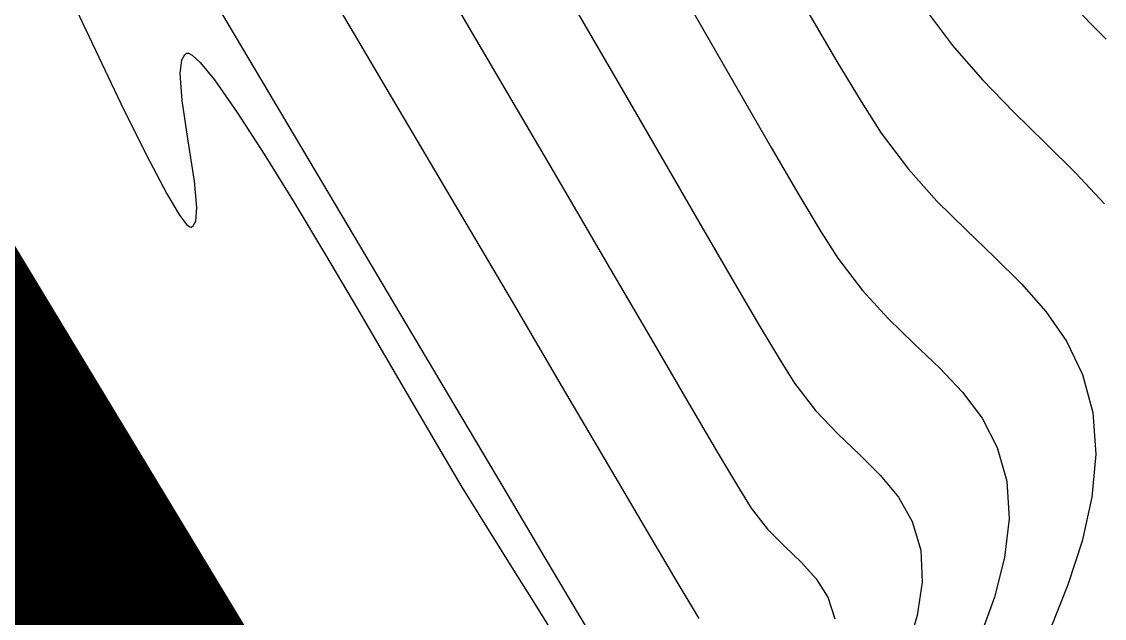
# Model space of a CAD drawing. Header units: feet. Extents: x 26064 to 27719, y 16802 to 28989.
# Drawn here: x 27624.75 to 27651.21, y 17730.34 to 17744.94 of the extents above; entities that cross this region are included whole.
import ezdxf

# ---------------------------------------------------------------- set-up
doc = ezdxf.new("R2010")
doc.units = ezdxf.units.FT
doc.header["$LTSCALE"] = 50
doc.header["$MEASUREMENT"] = 0
doc.linetypes.add('HIDDEN', pattern=[0.375, 0.25, -0.125])
doc.linetypes.add('HIDN25', pattern=[0.0938, 0.0625, -0.0313])
for name, color, linetype in [('CONT-MJR', 160, 'HIDDEN'), ('CONT-MNR', 55, 'HIDN25'), ('WATER', 5, 'Continuous')]:
    doc.layers.add(name, color=color, linetype=linetype)

msp = doc.modelspace()

# ---------------------------------------------------------------- linework, layer by layer
at = {"layer": 'CONT-MJR', "color": 7}
for p, q in [((27638.28649, 17745.24169, 630), (27639.35798, 17743.39147, 630)), ((27642.11111, 17738.64037, 630), (27642.79013, 17737.48257, 630)), ((27643.30736, 17736.61741, 630), (27643.63732, 17736.09269, 630)), ((27643.63732, 17736.09269, 630), (27644.15088, 17735.4276, 630)), ((27644.69371, 17734.85659, 630), (27645.23367, 17734.3397, 630)), ((27645.23367, 17734.3397, 630), (27645.73861, 17733.83696, 630)), ((27646.75975, 17731.22755, 630), (27646.63772, 17730.41308, 630))]:
    msp.add_line(p, q, dxfattribs=at)
at = {"layer": 'CONT-MJR', "color": 7, "extrusion": (0.865621, 0.500701, 0)}
msp.add_line((27639.35798, 17743.39147, 630), (27640.36956, 17741.64263, 630), dxfattribs=at)
at = {"layer": 'CONT-MJR', "color": 7, "extrusion": (0.865404, 0.501074, 0)}
msp.add_line((27640.36956, 17741.64263, 630), (27641.29576, 17740.04299, 630), dxfattribs=at)
at = {"layer": 'CONT-MJR', "color": 7, "extrusion": (0.864542, 0.50256, 0)}
msp.add_line((27641.29576, 17740.04299, 630), (27642.11111, 17738.64037, 630), dxfattribs=at)
at = {"layer": 'CONT-MJR', "color": 7, "extrusion": (0.85831, 0.513131, 0)}
msp.add_line((27642.79013, 17737.48257, 630), (27643.30736, 17736.61741, 630), dxfattribs=at)
at = {"layer": 'CONT-MJR', "color": 7, "extrusion": (0.724764, 0.688997, 0)}
msp.add_line((27644.15088, 17735.4276, 630), (27644.69371, 17734.85659, 630), dxfattribs=at)
at = {"layer": 'CONT-MJR', "color": 7, "extrusion": (0.770138, 0.637877, 0)}
msp.add_line((27645.73861, 17733.83696, 630), (27646.17639, 17733.3084, 630), dxfattribs=at)
at = {"layer": 'CONT-MJR', "color": 7, "extrusion": (0.86896, 0.494882, 0)}
msp.add_line((27646.17639, 17733.3084, 630), (27646.51488, 17732.71407, 630), dxfattribs=at)
at = {"layer": 'CONT-MJR', "color": 7, "extrusion": (0.958945, 0.283592, 0)}
msp.add_line((27646.51488, 17732.71407, 630), (27646.72191, 17732.01398, 630), dxfattribs=at)
at = {"layer": 'CONT-MJR', "color": 7, "extrusion": (0.998845, 0.048058, 0)}
msp.add_line((27646.72191, 17732.01398, 630), (27646.75975, 17731.22755, 630), dxfattribs=at)
at = {"layer": 'CONT-MJR', "color": 7, "extrusion": (0.959043, -0.283261, 0)}
msp.add_line((27646.63772, 17730.41308, 630), (27646.39429, 17729.58891, 630), dxfattribs=at)
at = {"layer": 'CONT-MNR', "color": 7}
for p, q in [((27640.50627, 17746.32211, 631), (27641.43187, 17744.70466, 631)), ((27635.26434, 17745.50685, 629), (27636.55966, 17743.29437, 629)), ((27629.63378, 17745.14253, 627), (27631.10186, 17742.67105, 627)), ((27641.43187, 17744.70466, 631), (27642.29307, 17743.20189, 631)), ((27647.49545, 17744.35332, 633), (27648.23029, 17743.51216, 633)), ((27628.62244, 17743.6639, 626), (27628.66061, 17744.00278, 626)), ((27628.82357, 17744.16341, 626), (27628.91886, 17744.1185, 626)), ((27629.11474, 17743.93863, 626), (27629.46412, 17743.51017, 626)), ((27644.66947, 17743.96002, 632), (27645.26194, 17742.97952, 632)), ((27628.67156, 17743.01063, 626), (27628.62244, 17743.6639, 626)), ((27648.23029, 17743.51216, 633), (27648.99459, 17742.7242, 633)), ((27642.29307, 17743.20189, 631), (27643.07001, 17741.85445, 631)), ((27645.26194, 17742.97952, 632), (27645.75616, 17742.20902, 632)), ((27630.01985, 17742.71722, 626), (27630.67833, 17741.69763, 626)), ((27628.97476, 17741.03534, 626), (27628.82117, 17742.02119, 626)), ((27643.07001, 17741.85445, 631), (27643.74283, 17740.70302, 631)), ((27649.7628, 17741.9699, 633), (27650.50938, 17741.22975, 633)), ((27650.50938, 17741.22975, 633), (27651.2088, 17740.48421, 633)), ((27635.36604, 17740.41014, 628), (27636.709, 17738.1291, 628)), ((27628.93961, 17739.93892, 626), (27629.00461, 17740.06027, 626)), ((27632.56895, 17740.19985, 627), (27633.99183, 17737.80225, 627)), ((27644.2917, 17739.78827, 631), (27644.69674, 17739.15086, 631)), ((27644.69674, 17739.15086, 631), (27645.29478, 17738.36446, 631)), ((27648.52819, 17739.17893, 632), (27649.18678, 17738.52476, 632)), ((27645.29478, 17738.36446, 631), (27645.92692, 17737.67953, 631)), ((27649.78092, 17737.84893, 632), (27650.2853, 17737.11994, 632)), ((27640.07315, 17737.27312, 629), (27641.00312, 17735.68143, 629)), ((27650.2853, 17737.11994, 632), (27650.67457, 17736.30628, 632)), ((27637.96113, 17736.00079, 628), (27639.08412, 17734.09169, 628)), ((27635.32725, 17735.55154, 627), (27636.53198, 17733.52101, 627)), ((27648.22029, 17735.23822, 631), (27648.59084, 17734.52343, 631)), ((27650.9234, 17735.37646, 632), (27650.99811, 17734.35696, 632)), ((27639.08412, 17734.09169, 628), (27640.03965, 17732.46824, 628)), ((27648.82266, 17733.69522, 631), (27648.87969, 17732.77735, 631)), ((27636.53198, 17733.52101, 627), (27637.56279, 17731.78397, 627)), ((27642.5779, 17733.03453, 629), (27642.97725, 17732.52731, 629)), ((27648.87969, 17732.77735, 631), (27648.76807, 17731.82841, 631)), ((27640.03965, 17732.46824, 628), (27640.78943, 17731.1969, 628)), ((27643.39815, 17732.09891, 629), (27643.80681, 17731.7073, 629)), ((27648.76807, 17731.82841, 631), (27648.52229, 17730.86484, 631)), ((27637.56279, 17731.78397, 627), (27638.37643, 17730.41371, 627)), ((27644.16941, 17731.31042, 629), (27644.45213, 17730.86625, 629))]:
    msp.add_line(p, q, dxfattribs=at)
at = {"layer": 'CONT-MNR', "color": 7, "extrusion": (0.905075, 0.425252, 0)}
msp.add_line((27625.70411, 17746.04164, 626), (27626.47049, 17744.41052, 626), dxfattribs=at)
at = {"layer": 'CONT-MNR', "color": 7, "extrusion": (0.710475, 0.703722, 0)}
msp.add_line((27650.34649, 17745.4229, 634), (27651.25017, 17744.51054, 634), dxfattribs=at)
at = {"layer": 'CONT-MNR', "color": 7, "extrusion": (0.861067, 0.508491, 0)}
msp.add_line((27632.56084, 17745.16465, 628), (27633.97055, 17742.77748, 628), dxfattribs=at)
at = {"layer": 'CONT-MNR', "color": 7, "extrusion": (0.863269, 0.504744, 0)}
msp.add_line((27643.9929, 17745.11716, 632), (27644.66947, 17743.96002, 632), dxfattribs=at)
at = {"layer": 'CONT-MNR', "color": 7, "extrusion": (0.802329, 0.596882, 0)}
msp.add_line((27646.81558, 17745.26719, 633), (27647.49545, 17744.35332, 633), dxfattribs=at)
at = {"layer": 'CONT-MNR', "color": 7, "extrusion": (0.902754, 0.430158, 0)}
msp.add_line((27626.47049, 17744.41052, 626), (27627.1727, 17742.93682, 626), dxfattribs=at)
at = {"layer": 'CONT-MNR', "color": 7, "extrusion": (0.869249, -0.494374, 0)}
msp.add_line((27628.66061, 17744.00278, 626), (27628.73388, 17744.13159, 626), dxfattribs=at)
at = {"layer": 'CONT-MNR', "color": 7, "extrusion": (0.492916, -0.870077, 0)}
msp.add_line((27628.73388, 17744.13159, 626), (27628.78727, 17744.16184, 626), dxfattribs=at)
at = {"layer": 'CONT-MNR', "color": 7, "extrusion": (0.043161, -0.999068, 0)}
msp.add_line((27628.78727, 17744.16184, 626), (27628.82357, 17744.16341, 626), dxfattribs=at)
at = {"layer": 'CONT-MNR', "color": 7, "extrusion": (-0.676366, -0.736565, 0)}
msp.add_line((27628.91886, 17744.1185, 626), (27629.11474, 17743.93863, 626), dxfattribs=at)
at = {"layer": 'CONT-MNR', "color": 7, "extrusion": (0.818908, 0.573924, 0)}
msp.add_line((27629.46412, 17743.51017, 626), (27630.01985, 17742.71722, 626), dxfattribs=at)
at = {"layer": 'CONT-MNR', "color": 7, "extrusion": (0.863527, 0.504303, 0)}
msp.add_line((27636.55966, 17743.29437, 629), (27637.81631, 17741.14258, 629), dxfattribs=at)
at = {"layer": 'CONT-MNR', "color": 7, "extrusion": (0.897316, 0.441389, 0)}
msp.add_line((27627.1727, 17742.93682, 626), (27627.78829, 17741.68536, 626), dxfattribs=at)
at = {"layer": 'CONT-MNR', "color": 7, "extrusion": (0.98876, 0.149511, 0)}
msp.add_line((27628.82117, 17742.02119, 626), (27628.67156, 17743.01063, 626), dxfattribs=at)
at = {"layer": 'CONT-MNR', "color": 7, "extrusion": (0.859882, 0.510493, 0)}
msp.add_line((27631.10186, 17742.67105, 627), (27632.56895, 17740.19985, 627), dxfattribs=at)
at = {"layer": 'CONT-MNR', "color": 7, "extrusion": (0.861466, 0.507814, 0)}
msp.add_line((27633.97055, 17742.77748, 628), (27635.36604, 17740.41014, 628), dxfattribs=at)
at = {"layer": 'CONT-MNR', "color": 7, "extrusion": (0.700617, 0.713538, 0)}
msp.add_line((27648.99459, 17742.7242, 633), (27649.7628, 17741.9699, 633), dxfattribs=at)
at = {"layer": 'CONT-MNR', "color": 7, "extrusion": (0.799526, 0.600632, 0)}
msp.add_line((27645.75616, 17742.20902, 632), (27646.41916, 17741.32649, 632), dxfattribs=at)
at = {"layer": 'CONT-MNR', "color": 7, "extrusion": (0.885315, 0.464993, 0)}
msp.add_line((27627.78829, 17741.68536, 626), (27628.29481, 17740.72099, 626), dxfattribs=at)
at = {"layer": 'CONT-MNR', "color": 7, "extrusion": (0.851063, 0.525064, 0)}
msp.add_line((27630.67833, 17741.69763, 626), (27631.40796, 17740.51499, 626), dxfattribs=at)
at = {"layer": 'CONT-MNR', "color": 7, "extrusion": (0.743523, 0.66871, 0)}
msp.add_line((27646.41916, 17741.32649, 632), (27647.11905, 17740.54829, 632), dxfattribs=at)
at = {"layer": 'CONT-MNR', "color": 7, "extrusion": (0.863812, 0.503813, 0)}
msp.add_line((27637.81631, 17741.14258, 629), (27638.99918, 17739.1145, 629), dxfattribs=at)
at = {"layer": 'CONT-MNR', "color": 7, "extrusion": (0.995982, 0.089558, 0)}
msp.add_line((27629.03278, 17740.3901, 626), (27628.97476, 17741.03534, 626), dxfattribs=at)
at = {"layer": 'CONT-MNR', "color": 7, "extrusion": (0.858323, 0.513111, 0)}
msp.add_line((27628.29481, 17740.72099, 626), (27628.6064, 17740.19976, 626), dxfattribs=at)
at = {"layer": 'CONT-MNR', "color": 7, "extrusion": (0.857488, 0.514504, 0)}
msp.add_line((27643.74283, 17740.70302, 631), (27644.2917, 17739.78827, 631), dxfattribs=at)
at = {"layer": 'CONT-MNR', "color": 7, "extrusion": (-0.704053, -0.710147, 0)}
msp.add_line((27647.11905, 17740.54829, 632), (27647.8305, 17739.84294, 632), dxfattribs=at)
at = {"layer": 'CONT-MNR', "color": 7, "extrusion": (0.996373, -0.08509, 0)}
msp.add_line((27629.00461, 17740.06027, 626), (27629.03278, 17740.3901, 626), dxfattribs=at)
at = {"layer": 'CONT-MNR', "color": 7, "extrusion": (0.857516, 0.514457, 0)}
msp.add_line((27631.40796, 17740.51499, 626), (27632.17715, 17739.23288, 626), dxfattribs=at)
at = {"layer": 'CONT-MNR', "color": 7, "extrusion": (0.792813, 0.609465, 0)}
msp.add_line((27628.6064, 17740.19976, 626), (27628.77794, 17739.97661, 626), dxfattribs=at)
at = {"layer": 'CONT-MNR', "color": 7, "extrusion": (0.597109, 0.80216, 0)}
msp.add_line((27628.77794, 17739.97661, 626), (27628.86001, 17739.91552, 626), dxfattribs=at)
at = {"layer": 'CONT-MNR', "color": 7, "extrusion": (-0.086878, -0.996219, 0)}
msp.add_line((27628.86001, 17739.91552, 626), (27628.89082, 17739.91284, 626), dxfattribs=at)
at = {"layer": 'CONT-MNR', "color": 7, "extrusion": (0.471521, -0.881855, 0)}
msp.add_line((27628.89082, 17739.91284, 626), (27628.93961, 17739.93892, 626), dxfattribs=at)
at = {"layer": 'CONT-MNR', "color": 7, "extrusion": (-0.689408, -0.724374, 0)}
msp.add_line((27647.8305, 17739.84294, 632), (27648.52819, 17739.17893, 632), dxfattribs=at)
at = {"layer": 'CONT-MNR', "color": 7, "extrusion": (0.861404, 0.507921, 0)}
msp.add_line((27632.17715, 17739.23288, 626), (27632.9543, 17737.91488, 626), dxfattribs=at)
at = {"layer": 'CONT-MNR', "color": 7, "extrusion": (0.863813, 0.503813, 0)}
msp.add_line((27638.99918, 17739.1145, 629), (27640.07315, 17737.27312, 629), dxfattribs=at)
at = {"layer": 'CONT-MNR', "color": 7, "extrusion": (0.751035, 0.660262, 0)}
msp.add_line((27649.18678, 17738.52476, 632), (27649.78092, 17737.84893, 632), dxfattribs=at)
at = {"layer": 'CONT-MNR', "color": 7, "extrusion": (0.863535, 0.504289, 0)}
msp.add_line((27632.9543, 17737.91488, 626), (27633.70781, 17736.62458, 626), dxfattribs=at)
at = {"layer": 'CONT-MNR', "color": 7, "extrusion": (0.861902, 0.507076, 0)}
msp.add_line((27636.709, 17738.1291, 628), (27637.96113, 17736.00079, 628), dxfattribs=at)
at = {"layer": 'CONT-MNR', "color": 7, "extrusion": (0.860012, 0.510273, 0)}
msp.add_line((27633.99183, 17737.80225, 627), (27635.32725, 17735.55154, 627), dxfattribs=at)
at = {"layer": 'CONT-MNR', "color": 7, "extrusion": (0.696825, 0.717241, 0)}
msp.add_line((27645.92692, 17737.67953, 631), (27646.56434, 17737.06026, 631), dxfattribs=at)
at = {"layer": 'CONT-MNR', "color": 7, "extrusion": (-0.692585, -0.721336, 0)}
msp.add_line((27646.56434, 17737.06026, 631), (27647.17824, 17736.47082, 631), dxfattribs=at)
at = {"layer": 'CONT-MNR', "color": 7, "extrusion": (0.864139, 0.503254, 0)}
msp.add_line((27633.70781, 17736.62458, 626), (27634.4061, 17735.42555, 626), dxfattribs=at)
at = {"layer": 'CONT-MNR', "color": 7, "extrusion": (0.727466, 0.686143, 0)}
msp.add_line((27647.17824, 17736.47082, 631), (27647.73983, 17735.87541, 631), dxfattribs=at)
at = {"layer": 'CONT-MNR', "color": 7, "extrusion": (0.966008, 0.258513, 0)}
msp.add_line((27650.67457, 17736.30628, 632), (27650.9234, 17735.37646, 632), dxfattribs=at)
at = {"layer": 'CONT-MNR', "color": 7, "extrusion": (0.798451, 0.60206, 0)}
msp.add_line((27647.73983, 17735.87541, 631), (27648.22029, 17735.23822, 631), dxfattribs=at)
at = {"layer": 'CONT-MNR', "color": 7, "extrusion": (0.862374, 0.506272, 0)}
msp.add_line((27641.00312, 17735.68143, 629), (27641.75398, 17734.40243, 629), dxfattribs=at)
at = {"layer": 'CONT-MNR', "color": 7, "extrusion": (0.862928, 0.505327, 0)}
msp.add_line((27634.4061, 17735.42555, 626), (27635.01756, 17734.38138, 626), dxfattribs=at)
at = {"layer": 'CONT-MNR', "color": 7, "extrusion": (0.962988, 0.269545, 0)}
msp.add_line((27648.59084, 17734.52343, 631), (27648.82266, 17733.69522, 631), dxfattribs=at)
at = {"layer": 'CONT-MNR', "color": 7, "extrusion": (0.85859, 0.512662, 0)}
msp.add_line((27635.01756, 17734.38138, 626), (27635.5106, 17733.55564, 626), dxfattribs=at)
at = {"layer": 'CONT-MNR', "color": 7, "extrusion": (0.859731, 0.510747, 0)}
msp.add_line((27641.75398, 17734.40243, 629), (27642.29061, 17733.49914, 629), dxfattribs=at)
at = {"layer": 'CONT-MNR', "color": 7, "extrusion": (0.995866, -0.090839, 0)}
msp.add_line((27650.99811, 17734.35696, 632), (27650.90215, 17733.3049, 632), dxfattribs=at)
at = {"layer": 'CONT-MNR', "color": 7, "extrusion": (0.851196, 0.524848, 0)}
msp.add_line((27635.5106, 17733.55564, 626), (27636.11144, 17732.58121, 626), dxfattribs=at)
at = {"layer": 'CONT-MNR', "color": 7, "extrusion": (0.850528, 0.52593, 0)}
msp.add_line((27642.29061, 17733.49914, 629), (27642.5779, 17733.03453, 629), dxfattribs=at)
at = {"layer": 'CONT-MNR', "color": 7, "extrusion": (0.976476, -0.215626, 0)}
msp.add_line((27650.90215, 17733.3049, 632), (27650.66583, 17732.23475, 632), dxfattribs=at)
at = {"layer": 'CONT-MNR', "color": 7, "extrusion": (0.847604, 0.530629, 0)}
msp.add_line((27636.11144, 17732.58121, 626), (27636.7312, 17731.59122, 626), dxfattribs=at)
at = {"layer": 'CONT-MNR', "color": 7, "extrusion": (0.713315, 0.700843, 0)}
msp.add_line((27642.97725, 17732.52731, 629), (27643.39815, 17732.09891, 629), dxfattribs=at)
at = {"layer": 'CONT-MNR', "color": 7, "extrusion": (0.951723, -0.306959, 0)}
msp.add_line((27650.66583, 17732.23475, 632), (27650.31951, 17731.16098, 632), dxfattribs=at)
at = {"layer": 'CONT-MNR', "color": 7, "extrusion": (0.847176, 0.531312, 0)}
msp.add_line((27636.7312, 17731.59122, 626), (27637.34189, 17730.61748, 626), dxfattribs=at)
at = {"layer": 'CONT-MNR', "color": 7, "extrusion": (0.73827, 0.674505, 0)}
msp.add_line((27643.80681, 17731.7073, 629), (27644.16941, 17731.31042, 629), dxfattribs=at)
at = {"layer": 'CONT-MNR', "color": 7, "extrusion": (0.860132, 0.510072, 0)}
msp.add_line((27640.78943, 17731.1969, 628), (27641.29514, 17730.34412, 628), dxfattribs=at)
at = {"layer": 'CONT-MNR', "color": 7, "extrusion": (0.928226, -0.372017, 0)}
msp.add_line((27650.31951, 17731.16098, 632), (27649.89351, 17730.09806, 632), dxfattribs=at)
at = {"layer": 'CONT-MNR', "color": 7, "extrusion": (0.953292, 0.30205, 0)}
msp.add_line((27644.45213, 17730.86625, 629), (27644.62117, 17730.33273, 629), dxfattribs=at)
at = {"layer": 'CONT-MNR', "color": 7, "extrusion": (0.941126, -0.338056, 0)}
msp.add_line((27648.52229, 17730.86484, 631), (27648.17683, 17729.90309, 631), dxfattribs=at)
at = {"layer": 'CONT-MNR', "color": 7, "extrusion": (0.850038, 0.526722, 0)}
msp.add_line((27637.34189, 17730.61748, 626), (27637.9155, 17729.69177, 626), dxfattribs=at)
at = {"layer": 'CONT-MNR', "color": 7, "extrusion": (0.859467, 0.511191, 0)}
msp.add_line((27638.37643, 17730.41371, 627), (27638.92968, 17729.48353, 627), dxfattribs=at)
at = {"layer": 'WATER', "color": 5, "linetype": 'Continuous', "const_width": 8, "elevation": 625, "flags": 128}
msp.add_lwpolyline([(27618.35549, 18036.3866), (27600.58754, 17994.82642), (27569.90643, 17960.42963), (27564.97689, 17953.33784), (27564.10413, 17945.70614), (27560.80611, 17886.26907), (27564.10669, 17876.67357), (27565.60697, 17872.17568), (27573.13702, 17831.92907), (27591.15263, 17787.04977), (27632.0139, 17719.43356), (27672.2278, 17660.66565), (27700.39955, 17613.74317)], dxfattribs=at)

doc.saveas('drawing.dxf')
